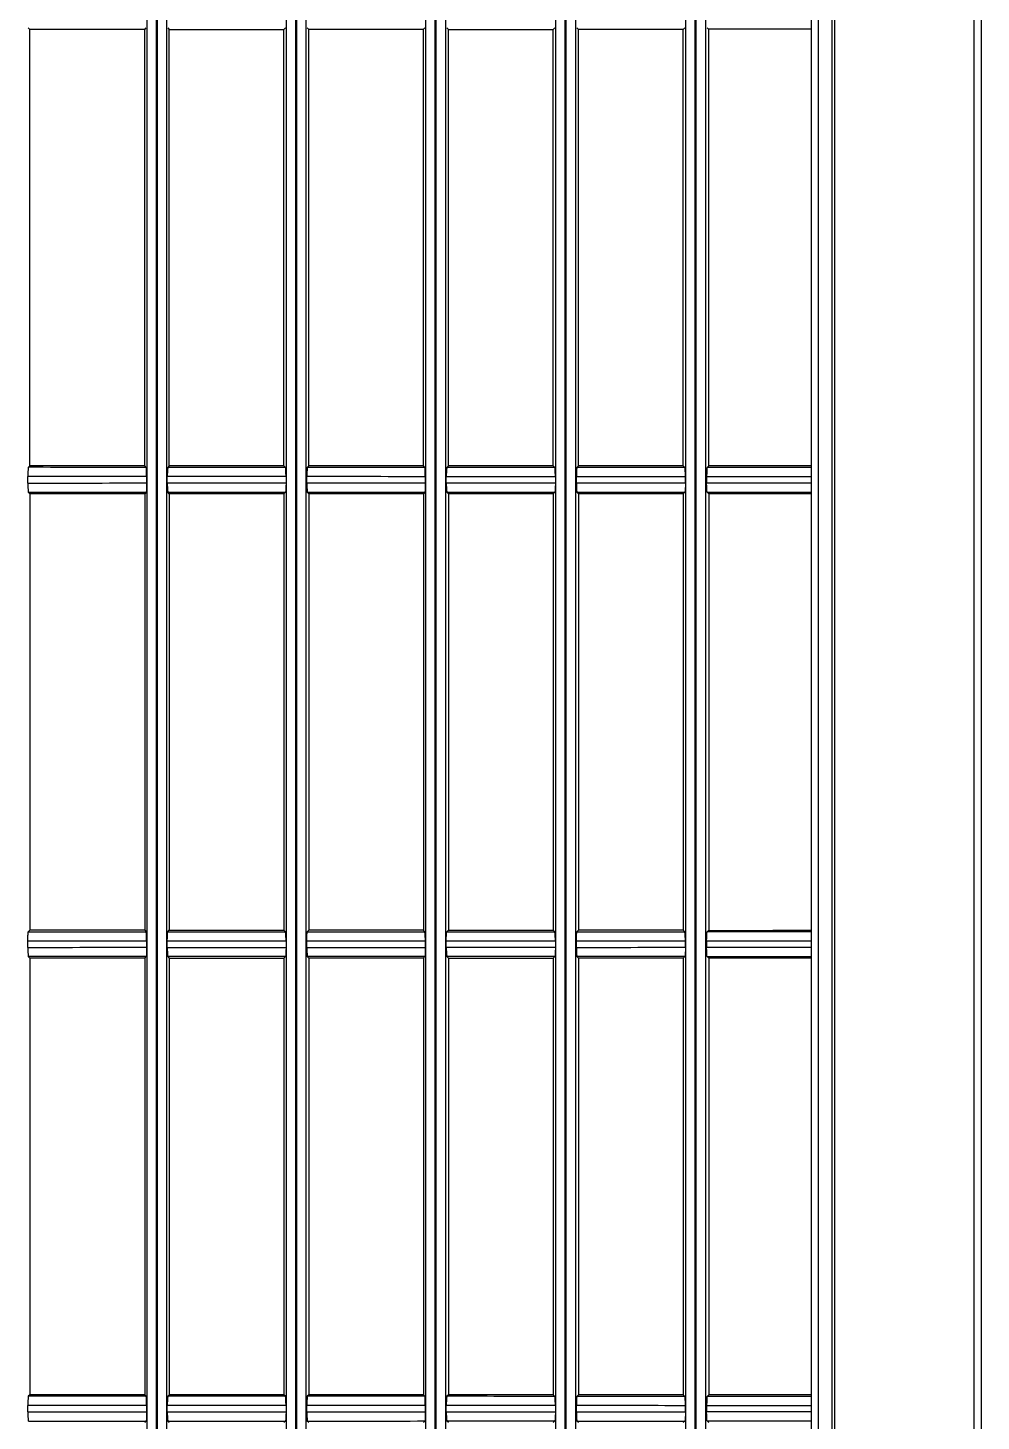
# Model space of a CAD drawing. Header units: centimetres. Extents: x 31 to 22766, y 238 to 3306.
# Drawn here: x 617.26 to 627.52, y 1016.14 to 1031.14 of the extents above; entities that cross this region are included whole.
import ezdxf
from ezdxf.xclip import XClip

# ---------------------------------------------------------------- set-up
doc = ezdxf.new("R2010")
doc.units = ezdxf.units.CM
doc.header["$XCLIPFRAME"] = 0

# ---------------------------------------------------------------- blocks, each defined once
blk = doc.blocks.new('fxaq 7.1 kw iç ünite')
at = {"color": 7, "linetype": 'Continuous', "true_color": 0xffffff}
for p, q in [((12618.62, 4100.863), (12618.689, 4100.863)), ((12618.804, 4100.841), (12618.788, 4100.858)), ((12623.521, 4100.858), (12623.504, 4100.841)), ((12623.521, 4100.721), (12623.521, 4100.858)), ((12623.62, 4100.863), (12623.689, 4100.863)), ((12623.689, 4100.863), (12623.699, 4100.863)), ((12623.699, 4100.863), (12623.708, 4100.863)), ((12623.708, 4100.863), (12623.717, 4100.862)), ((12623.717, 4100.862), (12623.726, 4100.862)), ((12623.726, 4100.862), (12623.734, 4100.862)), ((12623.734, 4100.862), (12623.742, 4100.862)), ((12623.742, 4100.862), (12623.75, 4100.862)), ((12623.75, 4100.862), (12623.758, 4100.861)), ((12623.758, 4100.861), (12623.764, 4100.861)), ((12623.764, 4100.861), (12623.77, 4100.86)), ((12623.77, 4100.86), (12623.775, 4100.86)), ((12623.775, 4100.86), (12623.779, 4100.86)), ((12623.779, 4100.86), (12623.783, 4100.859)), ((12623.783, 4100.859), (12623.785, 4100.859)), ((12623.785, 4100.859), (12623.787, 4100.858)), ((12623.787, 4100.858), (12623.788, 4100.858)), ((12623.788, 4100.858), (12623.805, 4100.841)), ((12623.788, 4100.858), (12623.788, 4100.721)), ((12628.504, 4100.841), (12628.521, 4100.858)), ((12628.62, 4100.863), (12628.689, 4100.863)), ((12628.804, 4100.841), (12628.788, 4100.858)), ((12633.521, 4100.858), (12633.504, 4100.841)), ((12618.804, 4099.605), (12618.804, 4100.841)), ((12623.504, 4100.841), (12618.804, 4100.841)), ((12623.504, 4099.605), (12623.504, 4100.841)), ((12623.504, 4100.841), (12623.504, 4100.841)), ((12623.521, 4100.591), (12623.521, 4100.721)), ((12623.788, 4100.721), (12623.788, 4100.591)), ((12628.504, 4100.841), (12623.805, 4100.841)), ((12623.805, 4099.605), (12623.805, 4100.841)), ((12623.805, 4100.841), (12623.805, 4100.841)), ((12628.504, 4099.605), (12628.504, 4100.841)), ((12628.804, 4099.605), (12628.804, 4100.841)), ((12628.804, 4100.841), (12633.504, 4100.841)), ((12633.504, 4100.841), (12633.504, 4100.841)), ((12633.504, 4099.605), (12633.504, 4100.841)), ((12623.521, 4100.465), (12623.521, 4100.591)), ((12623.788, 4100.591), (12623.788, 4100.465)), ((12623.521, 4100.343), (12623.521, 4100.465)), ((12623.788, 4100.465), (12623.788, 4100.343)), ((12623.521, 4100.222), (12623.521, 4100.343)), ((12623.788, 4100.343), (12623.788, 4100.222)), ((12623.521, 4100.101), (12623.521, 4100.222)), ((12623.521, 4099.979), (12623.521, 4100.101)), ((12623.788, 4100.222), (12623.788, 4100.101)), ((12623.788, 4100.101), (12623.788, 4099.979)), ((12623.521, 4099.854), (12623.521, 4099.979)), ((12623.788, 4099.979), (12623.788, 4099.854)), ((12623.521, 4099.725), (12623.521, 4099.854)), ((12623.788, 4099.854), (12623.788, 4099.725)), ((12623.521, 4099.589), (12623.521, 4099.725)), ((12623.788, 4099.725), (12623.788, 4099.589)), ((12603.129, 4099.579), (12685.479, 4099.579)), ((12618.521, 4099.589), (12618.504, 4099.605)), ((12618.522, 4099.588), (12618.521, 4099.589)), ((12618.524, 4099.588), (12618.522, 4099.588)), ((12618.526, 4099.588), (12618.524, 4099.588)), ((12618.53, 4099.587), (12618.526, 4099.588)), ((12618.534, 4099.587), (12618.53, 4099.587)), ((12618.539, 4099.586), (12618.534, 4099.587)), ((12618.545, 4099.586), (12618.539, 4099.586)), ((12618.552, 4099.585), (12618.545, 4099.586)), ((12618.559, 4099.585), (12618.552, 4099.585)), ((12618.567, 4099.585), (12618.559, 4099.585)), ((12618.575, 4099.585), (12618.567, 4099.585)), ((12618.584, 4099.584), (12618.575, 4099.585)), ((12618.592, 4099.584), (12618.584, 4099.584)), ((12618.601, 4099.584), (12618.592, 4099.584)), ((12618.611, 4099.584), (12618.601, 4099.584)), ((12618.621, 4099.584), (12618.611, 4099.584)), ((12618.688, 4099.584), (12618.621, 4099.584)), ((12618.688, 4099.584), (12618.698, 4099.584)), ((12618.698, 4099.584), (12618.708, 4099.584)), ((12618.708, 4099.584), (12618.717, 4099.584)), ((12618.717, 4099.584), (12618.725, 4099.584)), ((12618.725, 4099.584), (12618.734, 4099.585)), ((12618.734, 4099.585), (12618.742, 4099.585)), ((12618.742, 4099.585), (12618.75, 4099.585)), ((12618.75, 4099.585), (12618.757, 4099.585)), ((12618.757, 4099.585), (12618.764, 4099.586)), ((12618.764, 4099.586), (12618.77, 4099.586)), ((12618.77, 4099.586), (12618.775, 4099.587)), ((12618.775, 4099.587), (12618.779, 4099.587)), ((12618.779, 4099.587), (12618.783, 4099.588)), ((12618.783, 4099.588), (12618.785, 4099.588)), ((12618.785, 4099.588), (12618.787, 4099.588)), ((12618.787, 4099.588), (12618.788, 4099.589)), ((12618.788, 4099.589), (12618.804, 4099.605)), ((12623.504, 4099.605), (12618.804, 4099.605)), ((12623.504, 4099.605), (12623.521, 4099.589)), ((12623.504, 4099.605), (12623.504, 4099.605)), ((12623.522, 4099.588), (12623.521, 4099.589)), ((12623.524, 4099.588), (12623.522, 4099.588)), ((12623.526, 4099.588), (12623.524, 4099.588)), ((12623.53, 4099.587), (12623.526, 4099.588)), ((12623.534, 4099.587), (12623.53, 4099.587)), ((12623.539, 4099.586), (12623.534, 4099.587)), ((12623.545, 4099.586), (12623.539, 4099.586)), ((12623.552, 4099.585), (12623.545, 4099.586)), ((12623.559, 4099.585), (12623.552, 4099.585)), ((12623.567, 4099.585), (12623.559, 4099.585)), ((12623.575, 4099.585), (12623.567, 4099.585)), ((12623.584, 4099.584), (12623.575, 4099.585)), ((12623.592, 4099.584), (12623.584, 4099.584)), ((12623.601, 4099.584), (12623.592, 4099.584)), ((12623.611, 4099.584), (12623.601, 4099.584)), ((12623.621, 4099.584), (12623.611, 4099.584)), ((12623.688, 4099.584), (12623.621, 4099.584)), ((12623.805, 4099.605), (12623.788, 4099.589)), ((12628.504, 4099.605), (12623.805, 4099.605)), ((12623.805, 4099.605), (12623.805, 4099.605)), ((12628.521, 4099.589), (12628.504, 4099.605)), ((12628.522, 4099.588), (12628.521, 4099.589)), ((12628.524, 4099.588), (12628.522, 4099.588)), ((12628.526, 4099.588), (12628.524, 4099.588)), ((12628.53, 4099.587), (12628.526, 4099.588)), ((12628.534, 4099.587), (12628.53, 4099.587)), ((12628.539, 4099.586), (12628.534, 4099.587)), ((12628.545, 4099.586), (12628.539, 4099.586)), ((12628.552, 4099.585), (12628.545, 4099.586)), ((12628.559, 4099.585), (12628.552, 4099.585)), ((12628.567, 4099.585), (12628.559, 4099.585)), ((12628.575, 4099.585), (12628.567, 4099.585)), ((12628.584, 4099.584), (12628.575, 4099.585)), ((12628.592, 4099.584), (12628.584, 4099.584)), ((12628.601, 4099.584), (12628.592, 4099.584)), ((12628.611, 4099.584), (12628.601, 4099.584)), ((12628.621, 4099.584), (12628.611, 4099.584)), ((12628.688, 4099.584), (12628.621, 4099.584)), ((12628.688, 4099.584), (12628.698, 4099.584)), ((12628.698, 4099.584), (12628.708, 4099.584)), ((12628.708, 4099.584), (12628.717, 4099.584)), ((12628.717, 4099.584), (12628.725, 4099.584)), ((12628.725, 4099.584), (12628.734, 4099.585)), ((12628.734, 4099.585), (12628.742, 4099.585)), ((12628.742, 4099.585), (12628.75, 4099.585)), ((12628.75, 4099.585), (12628.757, 4099.585)), ((12628.757, 4099.585), (12628.764, 4099.586)), ((12628.764, 4099.586), (12628.77, 4099.586)), ((12628.77, 4099.586), (12628.775, 4099.587)), ((12628.775, 4099.587), (12628.779, 4099.587)), ((12628.779, 4099.587), (12628.783, 4099.588)), ((12628.783, 4099.588), (12628.785, 4099.588)), ((12628.785, 4099.588), (12628.787, 4099.588)), ((12628.787, 4099.588), (12628.788, 4099.589)), ((12628.788, 4099.589), (12628.804, 4099.605)), ((12628.804, 4099.605), (12633.504, 4099.605)), ((12633.504, 4099.605), (12633.504, 4099.605)), ((12633.504, 4099.605), (12633.521, 4099.589)), ((12603.004, 4099.479), (12685.604, 4099.479)), ((12603.004, 4099.469), (12685.604, 4099.469)), ((12685.479, 4099.369), (12603.129, 4099.369)), ((12618.504, 4099.34), (12618.521, 4099.357)), ((12618.621, 4099.362), (12618.688, 4099.362)), ((12618.804, 4099.34), (12618.788, 4099.357)), ((12623.521, 4099.357), (12623.504, 4099.34)), ((12623.521, 4099.22), (12623.521, 4099.357)), ((12623.621, 4099.362), (12623.688, 4099.362)), ((12623.688, 4099.362), (12623.698, 4099.362)), ((12623.688, 4099.224), (12623.688, 4099.362)), ((12623.698, 4099.362), (12623.708, 4099.362)), ((12623.708, 4099.362), (12623.717, 4099.361)), ((12623.717, 4099.361), (12623.726, 4099.361)), ((12623.726, 4099.361), (12623.734, 4099.361)), ((12623.734, 4099.361), (12623.743, 4099.361)), ((12623.743, 4099.361), (12623.75, 4099.361)), ((12623.75, 4099.361), (12623.758, 4099.36)), ((12623.758, 4099.36), (12623.764, 4099.36)), ((12623.764, 4099.36), (12623.77, 4099.359)), ((12623.77, 4099.359), (12623.775, 4099.359)), ((12623.775, 4099.359), (12623.779, 4099.359)), ((12623.779, 4099.359), (12623.783, 4099.358)), ((12623.783, 4099.358), (12623.785, 4099.358)), ((12623.785, 4099.358), (12623.787, 4099.357)), ((12623.787, 4099.357), (12623.788, 4099.357)), ((12623.788, 4099.357), (12623.805, 4099.34)), ((12623.788, 4099.357), (12623.788, 4099.22)), ((12628.504, 4099.34), (12628.521, 4099.357)), ((12628.621, 4099.362), (12628.688, 4099.362)), ((12628.804, 4099.34), (12628.788, 4099.357)), ((12633.521, 4099.357), (12633.504, 4099.34)), ((12618.804, 4098.106), (12618.804, 4099.34)), ((12623.504, 4099.34), (12618.804, 4099.34)), ((12623.504, 4099.34), (12623.504, 4099.34)), ((12623.504, 4099.34), (12623.504, 4098.106)), ((12623.521, 4099.09), (12623.521, 4099.22)), ((12623.688, 4099.093), (12623.688, 4099.224)), ((12623.788, 4099.22), (12623.788, 4099.09)), ((12623.805, 4099.34), (12623.805, 4098.106)), ((12628.504, 4099.34), (12623.805, 4099.34)), ((12623.805, 4099.34), (12623.805, 4099.34)), ((12628.504, 4098.106), (12628.504, 4099.34)), ((12628.804, 4098.106), (12628.804, 4099.34)), ((12628.804, 4099.34), (12633.504, 4099.34)), ((12633.504, 4099.34), (12633.504, 4098.106)), ((12633.504, 4099.34), (12633.504, 4099.34)), ((12623.521, 4098.964), (12623.521, 4099.09)), ((12623.688, 4098.966), (12623.688, 4099.093)), ((12623.788, 4099.09), (12623.788, 4098.964)), ((12623.521, 4098.842), (12623.521, 4098.964)), ((12623.688, 4098.843), (12623.688, 4098.966)), ((12623.788, 4098.964), (12623.788, 4098.842)), ((12623.521, 4098.721), (12623.521, 4098.842)), ((12623.688, 4098.721), (12623.688, 4098.843)), ((12623.788, 4098.842), (12623.788, 4098.721)), ((12623.521, 4098.601), (12623.521, 4098.721)), ((12623.521, 4098.479), (12623.521, 4098.601)), ((12623.688, 4098.6), (12623.688, 4098.721)), ((12623.688, 4098.477), (12623.688, 4098.6)), ((12623.788, 4098.721), (12623.788, 4098.601)), ((12623.788, 4098.601), (12623.788, 4098.479)), ((12623.521, 4098.354), (12623.521, 4098.479)), ((12623.688, 4098.351), (12623.688, 4098.477)), ((12623.788, 4098.479), (12623.788, 4098.354)), ((12623.521, 4098.225), (12623.521, 4098.354)), ((12623.688, 4098.221), (12623.688, 4098.351)), ((12623.788, 4098.354), (12623.788, 4098.225)), ((12623.521, 4098.089), (12623.521, 4098.225)), ((12623.688, 4098.084), (12623.688, 4098.221)), ((12623.788, 4098.225), (12623.788, 4098.089)), ((12603.129, 4098.079), (12685.479, 4098.079)), ((12618.521, 4098.089), (12618.504, 4098.106)), ((12618.522, 4098.089), (12618.521, 4098.089)), ((12618.524, 4098.088), (12618.522, 4098.089)), ((12618.527, 4098.088), (12618.524, 4098.088)), ((12618.53, 4098.087), (12618.527, 4098.088)), ((12618.534, 4098.087), (12618.53, 4098.087)), ((12618.539, 4098.087), (12618.534, 4098.087)), ((12618.545, 4098.086), (12618.539, 4098.087)), ((12618.552, 4098.086), (12618.545, 4098.086)), ((12618.559, 4098.085), (12618.552, 4098.086)), ((12618.567, 4098.085), (12618.559, 4098.085)), ((12618.575, 4098.085), (12618.567, 4098.085)), ((12618.584, 4098.085), (12618.575, 4098.085)), ((12618.592, 4098.085), (12618.584, 4098.085)), ((12618.601, 4098.084), (12618.592, 4098.085)), ((12618.611, 4098.084), (12618.601, 4098.084)), ((12618.621, 4098.084), (12618.611, 4098.084)), ((12618.688, 4098.084), (12618.621, 4098.084)), ((12618.688, 4098.084), (12618.698, 4098.084)), ((12618.698, 4098.084), (12618.708, 4098.084)), ((12618.708, 4098.084), (12618.717, 4098.085)), ((12618.717, 4098.085), (12618.725, 4098.085)), ((12618.725, 4098.085), (12618.734, 4098.085)), ((12618.734, 4098.085), (12618.742, 4098.085)), ((12618.742, 4098.085), (12618.75, 4098.085)), ((12618.75, 4098.085), (12618.757, 4098.086)), ((12618.757, 4098.086), (12618.764, 4098.086)), ((12618.764, 4098.086), (12618.77, 4098.087)), ((12618.77, 4098.087), (12618.775, 4098.087)), ((12618.775, 4098.087), (12618.779, 4098.087)), ((12618.779, 4098.087), (12618.782, 4098.088)), ((12618.782, 4098.088), (12618.785, 4098.088)), ((12618.785, 4098.088), (12618.787, 4098.089)), ((12618.787, 4098.089), (12618.788, 4098.089)), ((12618.788, 4098.089), (12618.804, 4098.106)), ((12623.504, 4098.106), (12618.804, 4098.106)), ((12623.504, 4098.106), (12623.521, 4098.089)), ((12623.504, 4098.106), (12623.504, 4098.106)), ((12623.522, 4098.089), (12623.521, 4098.089)), ((12623.524, 4098.088), (12623.522, 4098.089)), ((12623.527, 4098.088), (12623.524, 4098.088)), ((12623.53, 4098.087), (12623.527, 4098.088)), ((12623.534, 4098.087), (12623.53, 4098.087)), ((12623.539, 4098.087), (12623.534, 4098.087)), ((12623.545, 4098.086), (12623.539, 4098.087)), ((12623.552, 4098.086), (12623.545, 4098.086)), ((12623.559, 4098.085), (12623.552, 4098.086)), ((12623.567, 4098.085), (12623.559, 4098.085)), ((12623.575, 4098.085), (12623.567, 4098.085)), ((12623.584, 4098.085), (12623.575, 4098.085)), ((12623.592, 4098.085), (12623.584, 4098.085)), ((12623.601, 4098.084), (12623.592, 4098.085)), ((12623.611, 4098.084), (12623.601, 4098.084)), ((12623.621, 4098.084), (12623.611, 4098.084)), ((12623.688, 4098.084), (12623.621, 4098.084)), ((12623.805, 4098.106), (12623.788, 4098.089)), ((12623.805, 4098.106), (12623.805, 4098.106)), ((12628.504, 4098.106), (12623.805, 4098.106)), ((12628.521, 4098.089), (12628.504, 4098.106)), ((12628.522, 4098.089), (12628.521, 4098.089)), ((12628.524, 4098.088), (12628.522, 4098.089)), ((12628.527, 4098.088), (12628.524, 4098.088)), ((12628.53, 4098.087), (12628.527, 4098.088)), ((12628.534, 4098.087), (12628.53, 4098.087)), ((12628.539, 4098.087), (12628.534, 4098.087)), ((12628.545, 4098.086), (12628.539, 4098.087)), ((12628.552, 4098.086), (12628.545, 4098.086)), ((12628.559, 4098.085), (12628.552, 4098.086)), ((12628.567, 4098.085), (12628.559, 4098.085)), ((12628.575, 4098.085), (12628.567, 4098.085)), ((12628.584, 4098.085), (12628.575, 4098.085)), ((12628.592, 4098.085), (12628.584, 4098.085)), ((12628.601, 4098.084), (12628.592, 4098.085)), ((12628.611, 4098.084), (12628.601, 4098.084)), ((12628.621, 4098.084), (12628.611, 4098.084)), ((12628.688, 4098.084), (12628.621, 4098.084)), ((12628.688, 4098.084), (12628.698, 4098.084)), ((12628.698, 4098.084), (12628.708, 4098.084)), ((12628.708, 4098.084), (12628.717, 4098.085)), ((12628.717, 4098.085), (12628.725, 4098.085)), ((12628.725, 4098.085), (12628.734, 4098.085)), ((12628.734, 4098.085), (12628.742, 4098.085)), ((12628.742, 4098.085), (12628.75, 4098.085)), ((12628.75, 4098.085), (12628.757, 4098.086)), ((12628.757, 4098.086), (12628.764, 4098.086)), ((12628.764, 4098.086), (12628.77, 4098.087)), ((12628.77, 4098.087), (12628.775, 4098.087)), ((12628.775, 4098.087), (12628.779, 4098.087)), ((12628.779, 4098.087), (12628.782, 4098.088)), ((12628.782, 4098.088), (12628.785, 4098.088)), ((12628.785, 4098.088), (12628.787, 4098.089)), ((12628.787, 4098.089), (12628.788, 4098.089)), ((12628.788, 4098.089), (12628.804, 4098.106)), ((12628.804, 4098.106), (12633.504, 4098.106)), ((12633.504, 4098.106), (12633.521, 4098.089)), ((12633.504, 4098.106), (12633.504, 4098.106)), ((12603.004, 4097.979), (12685.604, 4097.979)), ((12603.004, 4097.969), (12685.604, 4097.969)), ((12685.479, 4097.869), (12603.129, 4097.869)), ((12618.504, 4097.839), (12618.521, 4097.855)), ((12618.621, 4097.861), (12618.688, 4097.861)), ((12618.804, 4097.839), (12618.788, 4097.855)), ((12623.521, 4097.855), (12623.504, 4097.838)), ((12623.521, 4097.719), (12623.521, 4097.855)), ((12623.621, 4097.861), (12623.688, 4097.861)), ((12623.688, 4097.861), (12623.698, 4097.861)), ((12623.688, 4097.723), (12623.688, 4097.861)), ((12623.698, 4097.861), (12623.708, 4097.86)), ((12623.708, 4097.86), (12623.717, 4097.86)), ((12623.717, 4097.86), (12623.726, 4097.86)), ((12623.726, 4097.86), (12623.734, 4097.86)), ((12623.734, 4097.86), (12623.743, 4097.86)), ((12623.743, 4097.86), (12623.75, 4097.859)), ((12623.75, 4097.859), (12623.758, 4097.859)), ((12623.758, 4097.859), (12623.764, 4097.859)), ((12623.764, 4097.859), (12623.77, 4097.858)), ((12623.77, 4097.858), (12623.775, 4097.858)), ((12623.775, 4097.858), (12623.779, 4097.857)), ((12623.779, 4097.857), (12623.782, 4097.857)), ((12623.782, 4097.857), (12623.785, 4097.856)), ((12623.785, 4097.856), (12623.787, 4097.856)), ((12623.787, 4097.856), (12623.788, 4097.855)), ((12623.788, 4097.855), (12623.805, 4097.838)), ((12623.788, 4097.855), (12623.788, 4097.719)), ((12628.504, 4097.839), (12628.521, 4097.855)), ((12628.621, 4097.861), (12628.688, 4097.861)), ((12628.804, 4097.839), (12628.788, 4097.855)), ((12633.521, 4097.855), (12633.504, 4097.838)), ((12618.804, 4096.606), (12618.804, 4097.839)), ((12623.504, 4097.839), (12618.804, 4097.839)), ((12623.504, 4097.839), (12623.504, 4097.838)), ((12623.504, 4097.706), (12623.504, 4097.838)), ((12623.504, 4097.579), (12623.504, 4097.706)), ((12623.521, 4097.589), (12623.521, 4097.719)), ((12623.688, 4097.592), (12623.688, 4097.723)), ((12623.788, 4097.719), (12623.788, 4097.589)), ((12628.504, 4097.839), (12623.805, 4097.839)), ((12623.805, 4097.839), (12623.805, 4097.838)), ((12623.805, 4097.706), (12623.805, 4097.838)), ((12623.805, 4097.579), (12623.805, 4097.706)), ((12628.504, 4096.606), (12628.504, 4097.839)), ((12628.804, 4096.606), (12628.804, 4097.839)), ((12628.804, 4097.839), (12633.504, 4097.839)), ((12633.504, 4097.839), (12633.504, 4097.838)), ((12633.504, 4097.706), (12633.504, 4097.838)), ((12633.504, 4097.579), (12633.504, 4097.706)), ((12623.504, 4097.457), (12623.504, 4097.579)), ((12623.521, 4097.463), (12623.521, 4097.589)), ((12623.688, 4097.465), (12623.688, 4097.592)), ((12623.788, 4097.589), (12623.788, 4097.463)), ((12623.805, 4097.457), (12623.805, 4097.579)), ((12633.504, 4097.457), (12633.504, 4097.579)), ((12623.504, 4097.338), (12623.504, 4097.457)), ((12623.521, 4097.341), (12623.521, 4097.463)), ((12623.688, 4097.342), (12623.688, 4097.465)), ((12623.788, 4097.463), (12623.788, 4097.341)), ((12623.805, 4097.338), (12623.805, 4097.457)), ((12633.504, 4097.338), (12633.504, 4097.457)), ((12623.504, 4097.22), (12623.504, 4097.338)), ((12623.521, 4097.22), (12623.521, 4097.341)), ((12623.688, 4097.22), (12623.688, 4097.342)), ((12623.788, 4097.341), (12623.788, 4097.22)), ((12623.805, 4097.22), (12623.805, 4097.338)), ((12633.504, 4097.22), (12633.504, 4097.338)), ((12623.504, 4097.103), (12623.504, 4097.22)), ((12623.504, 4096.985), (12623.504, 4097.103)), ((12623.521, 4097.1), (12623.521, 4097.22)), ((12623.521, 4096.978), (12623.521, 4097.1)), ((12623.688, 4097.099), (12623.688, 4097.22)), ((12623.688, 4096.976), (12623.688, 4097.099)), ((12623.788, 4097.22), (12623.788, 4097.1)), ((12623.788, 4097.1), (12623.788, 4096.978)), ((12623.805, 4097.103), (12623.805, 4097.22)), ((12623.805, 4096.985), (12623.805, 4097.103)), ((12633.504, 4097.103), (12633.504, 4097.22)), ((12633.504, 4096.985), (12633.504, 4097.103)), ((12623.504, 4096.863), (12623.504, 4096.985)), ((12623.521, 4096.854), (12623.521, 4096.978)), ((12623.688, 4096.851), (12623.688, 4096.976)), ((12623.788, 4096.978), (12623.788, 4096.854)), ((12623.805, 4096.863), (12623.805, 4096.985)), ((12633.504, 4096.863), (12633.504, 4096.985)), ((12623.504, 4096.738), (12623.504, 4096.863)), ((12623.521, 4096.725), (12623.521, 4096.854)), ((12623.688, 4096.721), (12623.688, 4096.851)), ((12623.788, 4096.854), (12623.788, 4096.725)), ((12623.805, 4096.738), (12623.805, 4096.863)), ((12633.504, 4096.738), (12633.504, 4096.863)), ((12623.504, 4096.607), (12623.504, 4096.738)), ((12623.521, 4096.59), (12623.521, 4096.725)), ((12623.688, 4096.585), (12623.688, 4096.721)), ((12623.788, 4096.725), (12623.788, 4096.59)), ((12623.805, 4096.607), (12623.805, 4096.738)), ((12633.504, 4096.607), (12633.504, 4096.738)), ((12603.129, 4096.579), (12685.479, 4096.579)), ((12618.521, 4096.59), (12618.504, 4096.606)), ((12618.523, 4096.589), (12618.521, 4096.59)), ((12618.524, 4096.589), (12618.523, 4096.589)), ((12618.527, 4096.588), (12618.524, 4096.589)), ((12618.53, 4096.588), (12618.527, 4096.588)), ((12618.534, 4096.587), (12618.53, 4096.588)), ((12618.539, 4096.587), (12618.534, 4096.587)), ((12618.545, 4096.587), (12618.539, 4096.587)), ((12618.552, 4096.586), (12618.545, 4096.587)), ((12618.559, 4096.586), (12618.552, 4096.586)), ((12618.567, 4096.586), (12618.559, 4096.586)), ((12618.575, 4096.585), (12618.567, 4096.586)), ((12618.584, 4096.585), (12618.575, 4096.585)), ((12618.592, 4096.585), (12618.584, 4096.585)), ((12618.601, 4096.585), (12618.592, 4096.585)), ((12618.611, 4096.585), (12618.601, 4096.585)), ((12618.621, 4096.585), (12618.611, 4096.585)), ((12618.688, 4096.585), (12618.621, 4096.585)), ((12618.688, 4096.585), (12618.698, 4096.585)), ((12618.698, 4096.585), (12618.707, 4096.585)), ((12618.707, 4096.585), (12618.716, 4096.585)), ((12618.716, 4096.585), (12618.725, 4096.585)), ((12618.725, 4096.585), (12618.734, 4096.585)), ((12618.734, 4096.585), (12618.742, 4096.586)), ((12618.742, 4096.586), (12618.75, 4096.586)), ((12618.75, 4096.586), (12618.757, 4096.586)), ((12618.757, 4096.586), (12618.764, 4096.587)), ((12618.764, 4096.587), (12618.77, 4096.587)), ((12618.77, 4096.587), (12618.775, 4096.587)), ((12618.775, 4096.587), (12618.779, 4096.588)), ((12618.779, 4096.588), (12618.782, 4096.588)), ((12618.782, 4096.588), (12618.785, 4096.589)), ((12618.785, 4096.589), (12618.786, 4096.589)), ((12618.786, 4096.589), (12618.788, 4096.59)), ((12618.788, 4096.59), (12618.804, 4096.606)), ((12623.504, 4096.606), (12618.804, 4096.606)), ((12623.504, 4096.606), (12623.504, 4096.607)), ((12623.504, 4096.607), (12623.521, 4096.59)), ((12623.523, 4096.589), (12623.521, 4096.59)), ((12623.524, 4096.589), (12623.523, 4096.589)), ((12623.527, 4096.588), (12623.524, 4096.589)), ((12623.53, 4096.588), (12623.527, 4096.588)), ((12623.534, 4096.587), (12623.53, 4096.588)), ((12623.539, 4096.587), (12623.534, 4096.587)), ((12623.545, 4096.587), (12623.539, 4096.587)), ((12623.552, 4096.586), (12623.545, 4096.587)), ((12623.559, 4096.586), (12623.552, 4096.586)), ((12623.567, 4096.586), (12623.559, 4096.586)), ((12623.575, 4096.585), (12623.567, 4096.586)), ((12623.584, 4096.585), (12623.575, 4096.585)), ((12623.592, 4096.585), (12623.584, 4096.585)), ((12623.601, 4096.585), (12623.592, 4096.585)), ((12623.611, 4096.585), (12623.601, 4096.585)), ((12623.621, 4096.585), (12623.611, 4096.585)), ((12623.688, 4096.585), (12623.621, 4096.585)), ((12623.805, 4096.607), (12623.788, 4096.59)), ((12623.805, 4096.606), (12623.805, 4096.607)), ((12628.504, 4096.606), (12623.805, 4096.606)), ((12628.521, 4096.59), (12628.504, 4096.606)), ((12628.523, 4096.589), (12628.521, 4096.59)), ((12628.524, 4096.589), (12628.523, 4096.589)), ((12628.527, 4096.588), (12628.524, 4096.589)), ((12628.53, 4096.588), (12628.527, 4096.588)), ((12628.534, 4096.587), (12628.53, 4096.588)), ((12628.539, 4096.587), (12628.534, 4096.587)), ((12628.545, 4096.587), (12628.539, 4096.587)), ((12628.552, 4096.586), (12628.545, 4096.587)), ((12628.559, 4096.586), (12628.552, 4096.586)), ((12628.567, 4096.586), (12628.559, 4096.586)), ((12628.575, 4096.585), (12628.567, 4096.586)), ((12628.584, 4096.585), (12628.575, 4096.585)), ((12628.592, 4096.585), (12628.584, 4096.585)), ((12628.601, 4096.585), (12628.592, 4096.585)), ((12628.611, 4096.585), (12628.601, 4096.585)), ((12628.621, 4096.585), (12628.611, 4096.585)), ((12628.688, 4096.585), (12628.621, 4096.585)), ((12628.688, 4096.585), (12628.698, 4096.585)), ((12628.698, 4096.585), (12628.707, 4096.585)), ((12628.707, 4096.585), (12628.716, 4096.585)), ((12628.716, 4096.585), (12628.725, 4096.585)), ((12628.725, 4096.585), (12628.734, 4096.585)), ((12628.734, 4096.585), (12628.742, 4096.586)), ((12628.742, 4096.586), (12628.75, 4096.586)), ((12628.75, 4096.586), (12628.757, 4096.586)), ((12628.757, 4096.586), (12628.764, 4096.587)), ((12628.764, 4096.587), (12628.77, 4096.587)), ((12628.77, 4096.587), (12628.775, 4096.587)), ((12628.775, 4096.587), (12628.779, 4096.588)), ((12628.779, 4096.588), (12628.782, 4096.588)), ((12628.782, 4096.588), (12628.785, 4096.589)), ((12628.785, 4096.589), (12628.786, 4096.589)), ((12628.786, 4096.589), (12628.788, 4096.59)), ((12628.788, 4096.59), (12628.804, 4096.606)), ((12628.804, 4096.606), (12633.504, 4096.606)), ((12633.504, 4096.607), (12633.521, 4096.59)), ((12633.504, 4096.606), (12633.504, 4096.607)), ((12603.004, 4096.479), (12685.604, 4096.479)), ((12603.004, 4096.469), (12685.604, 4096.469)), ((12685.479, 4096.369), (12603.129, 4096.369)), ((12618.504, 4096.337), (12618.521, 4096.354)), ((12618.621, 4096.359), (12618.688, 4096.359)), ((12618.804, 4096.337), (12618.788, 4096.354)), ((12623.521, 4096.354), (12623.504, 4096.337)), ((12623.521, 4096.228), (12623.521, 4096.354)), ((12623.621, 4096.359), (12623.688, 4096.359)), ((12623.688, 4096.233), (12623.688, 4096.359)), ((12623.688, 4096.359), (12623.698, 4096.359)), ((12623.698, 4096.359), (12623.708, 4096.359)), ((12623.708, 4096.359), (12623.717, 4096.359)), ((12623.717, 4096.359), (12623.726, 4096.359)), ((12623.726, 4096.359), (12623.734, 4096.359)), ((12623.734, 4096.359), (12623.743, 4096.358)), ((12623.743, 4096.358), (12623.751, 4096.358)), ((12623.751, 4096.358), (12623.758, 4096.358)), ((12623.758, 4096.358), (12623.764, 4096.357)), ((12623.764, 4096.357), (12623.77, 4096.357)), ((12623.77, 4096.357), (12623.775, 4096.357)), ((12623.775, 4096.357), (12623.779, 4096.356)), ((12623.779, 4096.356), (12623.782, 4096.356)), ((12623.782, 4096.356), (12623.785, 4096.355)), ((12623.785, 4096.355), (12623.786, 4096.355)), ((12623.786, 4096.355), (12623.788, 4096.354)), ((12623.788, 4096.354), (12623.805, 4096.337)), ((12623.788, 4096.354), (12623.788, 4096.228)), ((12628.504, 4096.337), (12628.521, 4096.354)), ((12628.621, 4096.359), (12628.688, 4096.359)), ((12628.804, 4096.337), (12628.788, 4096.354)), ((12633.521, 4096.354), (12633.504, 4096.337)), ((12618.804, 4095.207), (12618.804, 4096.337)), ((12623.504, 4096.337), (12618.804, 4096.337)), ((12623.504, 4096.337), (12623.504, 4095.207)), ((12623.504, 4096.337), (12623.504, 4096.337)), ((12623.521, 4096.109), (12623.521, 4096.228)), ((12623.688, 4096.112), (12623.688, 4096.233)), ((12623.788, 4096.228), (12623.788, 4096.109)), ((12623.805, 4096.337), (12623.805, 4095.207)), ((12623.805, 4096.337), (12623.805, 4096.337)), ((12628.504, 4096.337), (12623.805, 4096.337)), ((12628.504, 4095.207), (12628.504, 4096.337)), ((12628.804, 4095.207), (12628.804, 4096.337)), ((12628.804, 4096.337), (12633.504, 4096.337)), ((12633.504, 4096.337), (12633.504, 4096.337)), ((12633.504, 4096.337), (12633.504, 4095.207)), ((12623.521, 4095.993), (12623.521, 4096.109)), ((12623.688, 4095.995), (12623.688, 4096.112)), ((12623.788, 4096.109), (12623.788, 4095.993)), ((12623.521, 4095.881), (12623.521, 4095.993)), ((12623.688, 4095.882), (12623.688, 4095.995)), ((12623.788, 4095.993), (12623.788, 4095.881)), ((12623.521, 4095.77), (12623.521, 4095.881)), ((12623.521, 4095.659), (12623.521, 4095.77)), ((12623.688, 4095.77), (12623.688, 4095.882)), ((12623.688, 4095.658), (12623.688, 4095.77)), ((12623.788, 4095.77), (12623.787, 4095.659)), ((12623.788, 4095.881), (12623.788, 4095.77)), ((12623.521, 4095.547), (12623.521, 4095.659)), ((12623.688, 4095.545), (12623.688, 4095.658)), ((12623.787, 4095.659), (12623.787, 4095.547)), ((12623.522, 4095.433), (12623.521, 4095.547)), ((12623.688, 4095.43), (12623.688, 4095.545)), ((12623.787, 4095.547), (12623.787, 4095.433)), ((12623.522, 4095.314), (12623.522, 4095.433)), ((12623.522, 4095.19), (12623.522, 4095.314)), ((12623.688, 4095.31), (12623.688, 4095.43)), ((12623.688, 4095.185), (12623.688, 4095.31)), ((12623.787, 4095.433), (12623.787, 4095.314)), ((12623.787, 4095.314), (12623.787, 4095.19)), ((12603.129, 4095.179), (12685.479, 4095.179)), ((12618.522, 4095.19), (12618.504, 4095.207)), ((12618.523, 4095.19), (12618.522, 4095.19)), ((12618.525, 4095.189), (12618.523, 4095.19)), ((12618.527, 4095.189), (12618.525, 4095.189)), ((12618.53, 4095.188), (12618.527, 4095.189)), ((12618.535, 4095.188), (12618.53, 4095.188)), ((12618.539, 4095.188), (12618.535, 4095.188)), ((12618.545, 4095.187), (12618.539, 4095.188)), ((12618.552, 4095.187), (12618.545, 4095.187)), ((12618.559, 4095.186), (12618.552, 4095.187)), ((12618.567, 4095.186), (12618.559, 4095.186)), ((12618.575, 4095.186), (12618.567, 4095.186)), ((12618.584, 4095.186), (12618.575, 4095.186)), ((12618.593, 4095.185), (12618.584, 4095.186)), ((12618.602, 4095.185), (12618.593, 4095.185)), ((12618.611, 4095.185), (12618.602, 4095.185)), ((12618.621, 4095.185), (12618.611, 4095.185)), ((12618.688, 4095.185), (12618.621, 4095.185)), ((12618.688, 4095.185), (12618.698, 4095.185)), ((12618.698, 4095.185), (12618.707, 4095.185)), ((12618.707, 4095.185), (12618.716, 4095.185)), ((12618.716, 4095.185), (12618.725, 4095.186)), ((12618.725, 4095.186), (12618.734, 4095.186)), ((12618.734, 4095.186), (12618.742, 4095.186)), ((12618.742, 4095.186), (12618.75, 4095.186)), ((12618.75, 4095.186), (12618.757, 4095.187)), ((12618.757, 4095.187), (12618.764, 4095.187)), ((12618.764, 4095.187), (12618.769, 4095.188)), ((12618.769, 4095.188), (12618.774, 4095.188)), ((12618.774, 4095.188), (12618.779, 4095.188)), ((12618.779, 4095.188), (12618.782, 4095.189)), ((12618.782, 4095.189), (12618.784, 4095.189)), ((12618.784, 4095.189), (12618.786, 4095.19)), ((12618.786, 4095.19), (12618.787, 4095.19)), ((12618.787, 4095.19), (12618.804, 4095.207)), ((12623.504, 4095.207), (12618.804, 4095.207)), ((12623.504, 4095.207), (12623.522, 4095.19)), ((12623.504, 4095.207), (12623.504, 4095.207)), ((12623.523, 4095.19), (12623.522, 4095.19)), ((12623.525, 4095.189), (12623.523, 4095.19)), ((12623.527, 4095.189), (12623.525, 4095.189)), ((12623.53, 4095.188), (12623.527, 4095.189)), ((12623.535, 4095.188), (12623.53, 4095.188)), ((12623.539, 4095.188), (12623.535, 4095.188)), ((12623.545, 4095.187), (12623.539, 4095.188)), ((12623.552, 4095.187), (12623.545, 4095.187)), ((12623.559, 4095.186), (12623.552, 4095.187)), ((12623.567, 4095.186), (12623.559, 4095.186)), ((12623.575, 4095.186), (12623.567, 4095.186)), ((12623.584, 4095.186), (12623.575, 4095.186)), ((12623.593, 4095.185), (12623.584, 4095.186)), ((12623.602, 4095.185), (12623.593, 4095.185)), ((12623.611, 4095.185), (12623.602, 4095.185)), ((12623.621, 4095.185), (12623.611, 4095.185)), ((12623.688, 4095.185), (12623.621, 4095.185)), ((12623.805, 4095.207), (12623.787, 4095.19)), ((12628.504, 4095.207), (12623.805, 4095.207)), ((12623.805, 4095.207), (12623.805, 4095.207)), ((12628.522, 4095.19), (12628.504, 4095.207)), ((12628.523, 4095.19), (12628.522, 4095.19)), ((12628.525, 4095.189), (12628.523, 4095.19)), ((12628.527, 4095.189), (12628.525, 4095.189)), ((12628.53, 4095.188), (12628.527, 4095.189)), ((12628.535, 4095.188), (12628.53, 4095.188)), ((12628.539, 4095.188), (12628.535, 4095.188)), ((12628.545, 4095.187), (12628.539, 4095.188)), ((12628.552, 4095.187), (12628.545, 4095.187)), ((12628.559, 4095.186), (12628.552, 4095.187)), ((12628.567, 4095.186), (12628.559, 4095.186)), ((12628.575, 4095.186), (12628.567, 4095.186)), ((12628.584, 4095.186), (12628.575, 4095.186)), ((12628.593, 4095.185), (12628.584, 4095.186)), ((12628.602, 4095.185), (12628.593, 4095.185)), ((12628.611, 4095.185), (12628.602, 4095.185)), ((12628.621, 4095.185), (12628.611, 4095.185)), ((12628.688, 4095.185), (12628.621, 4095.185)), ((12628.688, 4095.185), (12628.698, 4095.185)), ((12628.698, 4095.185), (12628.707, 4095.185)), ((12628.707, 4095.185), (12628.716, 4095.185)), ((12628.716, 4095.185), (12628.725, 4095.186)), ((12628.725, 4095.186), (12628.734, 4095.186)), ((12628.734, 4095.186), (12628.742, 4095.186)), ((12628.742, 4095.186), (12628.75, 4095.186)), ((12628.75, 4095.186), (12628.757, 4095.187)), ((12628.757, 4095.187), (12628.764, 4095.187)), ((12628.764, 4095.187), (12628.769, 4095.188)), ((12628.769, 4095.188), (12628.774, 4095.188)), ((12628.774, 4095.188), (12628.779, 4095.188)), ((12628.779, 4095.188), (12628.782, 4095.189)), ((12628.782, 4095.189), (12628.784, 4095.189)), ((12628.784, 4095.189), (12628.786, 4095.19)), ((12628.786, 4095.19), (12628.787, 4095.19)), ((12628.787, 4095.19), (12628.804, 4095.207)), ((12628.804, 4095.207), (12633.504, 4095.207)), ((12633.504, 4095.207), (12633.522, 4095.19)), ((12633.504, 4095.207), (12633.504, 4095.207)), ((12603.004, 4095.079), (12685.604, 4095.079)), ((12603.004, 4095.069), (12685.604, 4095.069)), ((12685.479, 4094.969), (12603.129, 4094.969)), ((12618.504, 4094.935), (12618.522, 4094.953)), ((12618.621, 4094.958), (12618.687, 4094.958)), ((12618.804, 4094.935), (12618.787, 4094.953)), ((12618.804, 4093.808), (12618.804, 4094.935)), ((12623.504, 4094.935), (12618.804, 4094.935)), ((12623.522, 4094.953), (12623.504, 4094.935)), ((12623.504, 4093.808), (12623.504, 4094.935)), ((12623.504, 4094.935), (12623.504, 4094.935)), ((12623.522, 4094.827), (12623.522, 4094.953)), ((12623.621, 4094.958), (12623.687, 4094.958)), ((12623.687, 4094.958), (12623.698, 4094.958)), ((12623.687, 4094.831), (12623.687, 4094.958)), ((12623.698, 4094.958), (12623.708, 4094.958)), ((12623.708, 4094.958), (12623.717, 4094.958)), ((12623.717, 4094.958), (12623.726, 4094.958)), ((12623.726, 4094.958), (12623.734, 4094.957)), ((12623.734, 4094.957), (12623.743, 4094.957)), ((12623.743, 4094.957), (12623.751, 4094.957)), ((12623.751, 4094.957), (12623.758, 4094.956)), ((12623.758, 4094.956), (12623.764, 4094.956)), ((12623.764, 4094.956), (12623.77, 4094.956)), ((12623.77, 4094.956), (12623.775, 4094.955)), ((12623.775, 4094.955), (12623.779, 4094.955)), ((12623.779, 4094.955), (12623.782, 4094.954)), ((12623.782, 4094.954), (12623.784, 4094.954)), ((12623.784, 4094.954), (12623.786, 4094.953)), ((12623.786, 4094.953), (12623.787, 4094.953)), ((12623.787, 4094.953), (12623.787, 4094.827)), ((12623.787, 4094.953), (12623.805, 4094.935)), ((12623.805, 4093.808), (12623.805, 4094.935)), ((12623.805, 4094.935), (12623.805, 4094.935)), ((12628.504, 4094.935), (12623.805, 4094.935)), ((12628.504, 4094.935), (12628.522, 4094.953)), ((12628.504, 4093.808), (12628.504, 4094.935)), ((12628.621, 4094.958), (12628.687, 4094.958)), ((12628.804, 4094.935), (12628.787, 4094.953)), ((12628.804, 4094.935), (12633.504, 4094.935)), ((12628.804, 4093.808), (12628.804, 4094.935)), ((12633.522, 4094.953), (12633.504, 4094.935)), ((12633.504, 4093.808), (12633.504, 4094.935)), ((12633.504, 4094.935), (12633.504, 4094.935)), ((12623.522, 4094.707), (12623.522, 4094.827)), ((12623.522, 4094.592), (12623.522, 4094.707)), ((12623.687, 4094.71), (12623.687, 4094.831)), ((12623.687, 4094.594), (12623.687, 4094.71)), ((12623.787, 4094.827), (12623.787, 4094.707)), ((12623.787, 4094.707), (12623.787, 4094.592)), ((12623.522, 4094.479), (12623.522, 4094.592)), ((12623.687, 4094.481), (12623.687, 4094.594)), ((12623.787, 4094.592), (12623.787, 4094.479)), ((12623.522, 4094.369), (12623.522, 4094.479)), ((12623.687, 4094.369), (12623.687, 4094.481)), ((12623.787, 4094.479), (12623.787, 4094.369)), ((12623.522, 4094.258), (12623.522, 4094.369)), ((12623.522, 4094.147), (12623.522, 4094.258)), ((12623.687, 4094.257), (12623.687, 4094.369)), ((12623.687, 4094.145), (12623.687, 4094.257)), ((12623.787, 4094.369), (12623.787, 4094.258)), ((12623.787, 4094.258), (12623.787, 4094.147)), ((12623.522, 4094.033), (12623.522, 4094.147)), ((12623.687, 4094.029), (12623.687, 4094.145)), ((12623.787, 4094.147), (12623.787, 4094.033)), ((12623.522, 4093.914), (12623.522, 4094.033)), ((12623.687, 4093.91), (12623.687, 4094.029)), ((12623.787, 4094.033), (12623.787, 4093.914)), ((12618.504, 4093.808), (12618.522, 4093.791)), ((12618.804, 4093.808), (12618.787, 4093.791)), ((12623.504, 4093.808), (12618.804, 4093.808)), ((12623.504, 4093.808), (12623.504, 4093.808)), ((12623.522, 4093.791), (12623.504, 4093.808)), ((12623.522, 4093.791), (12623.522, 4093.914)), ((12623.687, 4093.786), (12623.687, 4093.91)), ((12623.787, 4093.914), (12623.787, 4093.791)), ((12623.787, 4093.791), (12623.805, 4093.808)), ((12628.504, 4093.808), (12623.805, 4093.808)), ((12623.805, 4093.808), (12623.805, 4093.808)), ((12628.504, 4093.808), (12628.522, 4093.791)), ((12628.804, 4093.808), (12628.787, 4093.791)), ((12628.804, 4093.808), (12633.504, 4093.808)), ((12633.522, 4093.791), (12633.504, 4093.808)), ((12633.504, 4093.808), (12633.504, 4093.808)), ((12603.004, 4093.679), (12685.604, 4093.679)), ((12603.004, 4093.669), (12685.604, 4093.669)), ((12603.129, 4093.779), (12685.479, 4093.779)), ((12618.523, 4093.79), (12618.522, 4093.791)), ((12618.525, 4093.79), (12618.523, 4093.79)), ((12618.528, 4093.789), (12618.525, 4093.79)), ((12618.531, 4093.789), (12618.528, 4093.789)), ((12618.535, 4093.789), (12618.531, 4093.789)), ((12618.54, 4093.788), (12618.535, 4093.789)), ((12618.545, 4093.788), (12618.54, 4093.788)), ((12618.552, 4093.787), (12618.545, 4093.788)), ((12618.559, 4093.787), (12618.552, 4093.787)), ((12618.567, 4093.787), (12618.559, 4093.787)), ((12618.575, 4093.786), (12618.567, 4093.787)), ((12618.584, 4093.786), (12618.575, 4093.786)), ((12618.593, 4093.786), (12618.584, 4093.786)), ((12618.602, 4093.786), (12618.593, 4093.786)), ((12618.612, 4093.786), (12618.602, 4093.786)), ((12618.622, 4093.786), (12618.612, 4093.786)), ((12618.622, 4093.786), (12618.687, 4093.786)), ((12618.687, 4093.786), (12618.697, 4093.786)), ((12618.697, 4093.786), (12618.707, 4093.786)), ((12618.707, 4093.786), (12618.716, 4093.786)), ((12618.716, 4093.786), (12618.725, 4093.786)), ((12618.725, 4093.786), (12618.734, 4093.786)), ((12618.734, 4093.786), (12618.742, 4093.787)), ((12618.742, 4093.787), (12618.75, 4093.787)), ((12618.75, 4093.787), (12618.757, 4093.787)), ((12618.757, 4093.787), (12618.763, 4093.788)), ((12618.763, 4093.788), (12618.769, 4093.788)), ((12618.769, 4093.788), (12618.774, 4093.789)), ((12618.774, 4093.789), (12618.778, 4093.789)), ((12618.778, 4093.789), (12618.781, 4093.789)), ((12618.781, 4093.789), (12618.784, 4093.79)), ((12618.784, 4093.79), (12618.786, 4093.79)), ((12618.786, 4093.79), (12618.787, 4093.791)), ((12623.523, 4093.79), (12623.522, 4093.791)), ((12623.525, 4093.79), (12623.523, 4093.79)), ((12623.528, 4093.789), (12623.525, 4093.79)), ((12623.531, 4093.789), (12623.528, 4093.789)), ((12623.535, 4093.789), (12623.531, 4093.789)), ((12623.54, 4093.788), (12623.535, 4093.789)), ((12623.545, 4093.788), (12623.54, 4093.788)), ((12623.552, 4093.787), (12623.545, 4093.788)), ((12623.559, 4093.787), (12623.552, 4093.787)), ((12623.567, 4093.787), (12623.559, 4093.787)), ((12623.575, 4093.786), (12623.567, 4093.787)), ((12623.584, 4093.786), (12623.575, 4093.786)), ((12623.593, 4093.786), (12623.584, 4093.786)), ((12623.602, 4093.786), (12623.593, 4093.786)), ((12623.612, 4093.786), (12623.602, 4093.786)), ((12623.622, 4093.786), (12623.612, 4093.786)), ((12623.622, 4093.786), (12623.687, 4093.786)), ((12628.523, 4093.79), (12628.522, 4093.791)), ((12628.525, 4093.79), (12628.523, 4093.79)), ((12628.528, 4093.789), (12628.525, 4093.79)), ((12628.531, 4093.789), (12628.528, 4093.789)), ((12628.535, 4093.789), (12628.531, 4093.789)), ((12628.54, 4093.788), (12628.535, 4093.789)), ((12628.545, 4093.788), (12628.54, 4093.788)), ((12628.552, 4093.787), (12628.545, 4093.788)), ((12628.559, 4093.787), (12628.552, 4093.787)), ((12628.567, 4093.787), (12628.559, 4093.787)), ((12628.575, 4093.786), (12628.567, 4093.787)), ((12628.584, 4093.786), (12628.575, 4093.786)), ((12628.593, 4093.786), (12628.584, 4093.786)), ((12628.602, 4093.786), (12628.593, 4093.786)), ((12628.612, 4093.786), (12628.602, 4093.786)), ((12628.622, 4093.786), (12628.612, 4093.786)), ((12628.622, 4093.786), (12628.687, 4093.786)), ((12628.687, 4093.786), (12628.697, 4093.786)), ((12628.697, 4093.786), (12628.707, 4093.786)), ((12628.707, 4093.786), (12628.716, 4093.786)), ((12628.716, 4093.786), (12628.725, 4093.786)), ((12628.725, 4093.786), (12628.734, 4093.786)), ((12628.734, 4093.786), (12628.742, 4093.787)), ((12628.742, 4093.787), (12628.75, 4093.787)), ((12628.75, 4093.787), (12628.757, 4093.787)), ((12628.757, 4093.787), (12628.763, 4093.788)), ((12628.763, 4093.788), (12628.769, 4093.788)), ((12628.769, 4093.788), (12628.774, 4093.789)), ((12628.774, 4093.789), (12628.778, 4093.789)), ((12628.778, 4093.789), (12628.781, 4093.789)), ((12628.781, 4093.789), (12628.784, 4093.79)), ((12628.784, 4093.79), (12628.786, 4093.79)), ((12628.786, 4093.79), (12628.787, 4093.791)), ((12685.48, 4093.569), (12603.129, 4093.569)), ((12618.522, 4093.551), (12618.504, 4093.533)), ((12618.522, 4093.551), (12618.523, 4093.552)), ((12618.523, 4093.552), (12618.525, 4093.552)), ((12618.525, 4093.552), (12618.527, 4093.553)), ((12618.527, 4093.553), (12618.531, 4093.553)), ((12618.531, 4093.553), (12618.534, 4093.554)), ((12618.534, 4093.554), (12618.539, 4093.554)), ((12618.539, 4093.554), (12618.545, 4093.555)), ((12618.545, 4093.555), (12618.551, 4093.555)), ((12618.551, 4093.555), (12618.558, 4093.555)), ((12618.558, 4093.555), (12618.566, 4093.556)), ((12618.566, 4093.556), (12618.574, 4093.556)), ((12618.574, 4093.556), (12618.583, 4093.556)), ((12618.583, 4093.556), (12618.592, 4093.556)), ((12618.592, 4093.556), (12618.602, 4093.557)), ((12618.602, 4093.557), (12618.611, 4093.557)), ((12618.611, 4093.557), (12618.622, 4093.557)), ((12618.687, 4093.557), (12618.622, 4093.557)), ((12618.698, 4093.557), (12618.687, 4093.557)), ((12618.707, 4093.557), (12618.698, 4093.557)), ((12618.717, 4093.556), (12618.707, 4093.557)), ((12618.726, 4093.556), (12618.717, 4093.556)), ((12618.735, 4093.556), (12618.726, 4093.556)), ((12618.743, 4093.556), (12618.735, 4093.556)), ((12618.751, 4093.555), (12618.743, 4093.556)), ((12618.758, 4093.555), (12618.751, 4093.555)), ((12618.764, 4093.555), (12618.758, 4093.555)), ((12618.77, 4093.554), (12618.764, 4093.555)), ((12618.774, 4093.554), (12618.77, 4093.554)), ((12618.778, 4093.553), (12618.774, 4093.554)), ((12618.781, 4093.553), (12618.778, 4093.553)), ((12618.784, 4093.552), (12618.781, 4093.553)), ((12618.786, 4093.552), (12618.784, 4093.552)), ((12618.787, 4093.551), (12618.786, 4093.552)), ((12618.787, 4093.551), (12618.804, 4093.533)), ((12618.804, 4092.429), (12618.804, 4093.533)), ((12623.504, 4093.533), (12618.804, 4093.533)), ((12623.504, 4093.533), (12623.522, 4093.551)), ((12623.504, 4093.413), (12623.504, 4093.533)), ((12623.504, 4093.533), (12623.504, 4093.533)), ((12623.522, 4093.551), (12623.523, 4093.552)), ((12623.523, 4093.552), (12623.525, 4093.552)), ((12623.525, 4093.552), (12623.527, 4093.553)), ((12623.527, 4093.553), (12623.531, 4093.553)), ((12623.531, 4093.553), (12623.534, 4093.554)), ((12623.534, 4093.554), (12623.539, 4093.554)), ((12623.539, 4093.554), (12623.545, 4093.555)), ((12623.545, 4093.555), (12623.551, 4093.555)), ((12623.551, 4093.555), (12623.558, 4093.555)), ((12623.558, 4093.555), (12623.566, 4093.556)), ((12623.566, 4093.556), (12623.574, 4093.556)), ((12623.574, 4093.556), (12623.583, 4093.556)), ((12623.583, 4093.556), (12623.592, 4093.556)), ((12623.592, 4093.556), (12623.602, 4093.557)), ((12623.602, 4093.557), (12623.611, 4093.557)), ((12623.611, 4093.557), (12623.622, 4093.557)), ((12623.687, 4093.557), (12623.622, 4093.557)), ((12623.687, 4093.435), (12623.687, 4093.557)), ((12623.687, 4093.557), (12623.698, 4093.557)), ((12623.698, 4093.557), (12623.707, 4093.557)), ((12623.707, 4093.557), (12623.717, 4093.556)), ((12623.717, 4093.556), (12623.726, 4093.556)), ((12623.726, 4093.556), (12623.734, 4093.556)), ((12623.734, 4093.556), (12623.743, 4093.556)), ((12623.743, 4093.556), (12623.751, 4093.555)), ((12623.751, 4093.555), (12623.758, 4093.555)), ((12623.758, 4093.555), (12623.764, 4093.555)), ((12623.764, 4093.555), (12623.77, 4093.554)), ((12623.77, 4093.554), (12623.774, 4093.554)), ((12623.774, 4093.554), (12623.778, 4093.553)), ((12623.778, 4093.553), (12623.781, 4093.553)), ((12623.781, 4093.553), (12623.784, 4093.552)), ((12623.784, 4093.552), (12623.785, 4093.552)), ((12623.785, 4093.552), (12623.787, 4093.551)), ((12623.805, 4093.533), (12623.787, 4093.551)), ((12623.805, 4093.533), (12623.805, 4093.533)), ((12628.504, 4093.533), (12623.805, 4093.533)), ((12628.522, 4093.551), (12628.504, 4093.533)), ((12628.504, 4092.429), (12628.504, 4093.533)), ((12628.522, 4093.551), (12628.523, 4093.552)), ((12628.523, 4093.552), (12628.525, 4093.552)), ((12628.525, 4093.552), (12628.527, 4093.553)), ((12628.527, 4093.553), (12628.531, 4093.553)), ((12628.531, 4093.553), (12628.534, 4093.554)), ((12628.534, 4093.554), (12628.539, 4093.554)), ((12628.539, 4093.554), (12628.545, 4093.555)), ((12628.545, 4093.555), (12628.551, 4093.555)), ((12628.551, 4093.555), (12628.558, 4093.555)), ((12628.558, 4093.555), (12628.566, 4093.556)), ((12628.566, 4093.556), (12628.574, 4093.556)), ((12628.574, 4093.556), (12628.583, 4093.556)), ((12628.583, 4093.556), (12628.592, 4093.556)), ((12628.592, 4093.556), (12628.602, 4093.557)), ((12628.602, 4093.557), (12628.611, 4093.557)), ((12628.611, 4093.557), (12628.622, 4093.557)), ((12628.687, 4093.557), (12628.622, 4093.557)), ((12628.698, 4093.557), (12628.687, 4093.557)), ((12628.707, 4093.557), (12628.698, 4093.557)), ((12628.717, 4093.556), (12628.707, 4093.557)), ((12628.726, 4093.556), (12628.717, 4093.556)), ((12628.735, 4093.556), (12628.726, 4093.556)), ((12628.743, 4093.556), (12628.735, 4093.556)), ((12628.751, 4093.555), (12628.743, 4093.556)), ((12628.758, 4093.555), (12628.751, 4093.555)), ((12628.764, 4093.555), (12628.758, 4093.555)), ((12628.77, 4093.554), (12628.764, 4093.555)), ((12628.774, 4093.554), (12628.77, 4093.554)), ((12628.778, 4093.553), (12628.774, 4093.554)), ((12628.781, 4093.553), (12628.778, 4093.553)), ((12628.784, 4093.552), (12628.781, 4093.553)), ((12628.786, 4093.552), (12628.784, 4093.552)), ((12628.787, 4093.551), (12628.786, 4093.552)), ((12628.787, 4093.551), (12628.804, 4093.533)), ((12628.804, 4092.429), (12628.804, 4093.533)), ((12628.804, 4093.533), (12633.504, 4093.533)), ((12633.504, 4093.533), (12633.522, 4093.551)), ((12633.504, 4093.533), (12633.504, 4093.533)), ((12623.504, 4093.299), (12623.504, 4093.413)), ((12623.687, 4093.318), (12623.687, 4093.435)), ((12623.504, 4093.19), (12623.504, 4093.299)), ((12623.687, 4093.206), (12623.687, 4093.318)), ((12623.687, 4093.097), (12623.687, 4093.206)), ((12623.504, 4093.083), (12623.504, 4093.19)), ((12623.504, 4092.978), (12623.504, 4093.083)), ((12623.687, 4092.989), (12623.687, 4093.097)), ((12623.504, 4092.873), (12623.504, 4092.978)), ((12623.687, 4092.882), (12623.687, 4092.989)), ((12623.504, 4092.767), (12623.504, 4092.873)), ((12623.504, 4092.658), (12623.504, 4092.767)), ((12623.687, 4092.774), (12623.687, 4092.882)), ((12623.687, 4092.663), (12623.687, 4092.774)), ((12623.504, 4092.546), (12623.504, 4092.658)), ((12623.687, 4092.549), (12623.687, 4092.663)), ((12623.504, 4092.429), (12623.504, 4092.546)), ((12623.687, 4092.429), (12623.687, 4092.549)), ((12685.504, 4092.356), (12603.104, 4092.356)), ((12603.129, 4092.429), (12685.479, 4092.429)), ((12598.586, 4092.206), (12700.222, 4092.206)), ((12685.524, 4092.179), (12603.084, 4092.179)), ((12603.627, 4090.679), (12684.872, 4090.679)), ((12684.872, 4090.603), (12603.627, 4090.603))]:
    blk.add_line(p, q, dxfattribs=at)
for centre, radius, start, end in [((12618.606, 4100.15), 0.713, 88.8617, 96.9066), ((48366.604, 4103.788), 35748.084, 180.004697, 180.006731), ((49414.005, 4103.835), 36795.385, 180.004629, 180.00662), ((-24176.704, 4103.835), 36795.393, 359.99338, 359.995371), ((12618.703, 4100.15), 0.713, 83.0934, 91.1383), ((-23129.302, 4103.788), 35748.091, 359.993269, 359.995303), ((12623.606, 4100.15), 0.713, 88.8617, 96.9066), ((49418.993, 4103.835), 36795.372, 180.004629, 180.00662), ((-31675.756, 4104.572), 44299.445, 359.993549, 359.995203), ((12628.606, 4100.15), 0.713, 88.8617, 96.9066), ((48376.604, 4103.788), 35748.084, 180.004697, 180.006731), ((49424.005, 4103.835), 36795.385, 180.004629, 180.00662), ((-24166.704, 4103.835), 36795.393, 359.99338, 359.995371), ((12628.703, 4100.15), 0.713, 83.0934, 91.1383), ((-23119.302, 4103.788), 35748.091, 359.993269, 359.995303), ((12623.703, 4100.298), 0.714, 268.8488, 276.8731), ((12618.607, 4098.65), 0.712, 88.8905, 96.9476), ((45138.876, 4103.49), 32520.355, 180.007282, 180.009514), ((46488.61, 4103.608), 33869.99, 180.007183, 180.009344), ((-21251.299, 4103.608), 33869.988, 359.990656, 359.992817), ((12618.702, 4098.65), 0.712, 83.0524, 91.1095), ((-19901.573, 4103.49), 32520.361, 359.990486, 359.992718), ((12623.607, 4098.65), 0.712, 88.8905, 96.9476), ((46493.658, 4103.608), 33870.038, 180.007183, 180.009344), ((12628.607, 4098.65), 0.712, 88.8905, 96.9476), ((45148.876, 4103.49), 32520.355, 180.007282, 180.009514), ((46498.61, 4103.608), 33869.99, 180.007183, 180.009344), ((12628.702, 4098.65), 0.712, 83.0524, 91.1095), ((-21241.299, 4103.608), 33869.988, 359.990656, 359.992817), ((-19891.573, 4103.49), 32520.361, 359.990486, 359.992718), ((12623.702, 4098.798), 0.714, 268.8715, 276.8999), ((12618.608, 4097.15), 0.71, 88.9305, 97.0017), ((40697.47, 4102.813), 28078.949, 180.010116, 180.012699), ((42990.389, 4103.171), 30371.768, 180.010017, 180.012424), ((12618.701, 4097.15), 0.71, 82.9983, 91.0695), ((-17753.078, 4103.171), 30371.767, 359.987576, 359.989983), ((-15460.165, 4102.813), 28078.953, 359.987301, 359.989884), ((12623.608, 4097.15), 0.71, 88.9305, 97.0017), ((42995.425, 4103.171), 30371.805, 180.010017, 180.012424), ((12628.608, 4097.15), 0.71, 88.9305, 97.0017), ((40707.47, 4102.813), 28078.949, 180.010116, 180.012699), ((43000.389, 4103.171), 30371.768, 180.010017, 180.012424), ((12628.701, 4097.15), 0.71, 82.9983, 91.0695), ((-17743.078, 4103.171), 30371.767, 359.987576, 359.989983), ((-15450.165, 4102.813), 28078.953, 359.987301, 359.989884), ((12623.702, 4097.298), 0.714, 268.9047, 276.9394), ((12618.609, 4095.65), 0.709, 88.9837, 97.0701), ((36714.975, 4101.983), 24096.454, 180.013383, 180.01615), ((39367.839, 4102.558), 26749.219, 180.013277, 180.015792), ((-14130.529, 4102.558), 26749.218, 359.984208, 359.986723), ((12618.7, 4095.65), 0.709, 82.9299, 91.0163), ((-11477.66, 4101.983), 24096.448, 359.98385, 359.986617), ((12623.609, 4095.65), 0.709, 88.9837, 97.0701), ((39372.873, 4102.558), 26749.252, 180.013277, 180.015792), ((12628.609, 4095.65), 0.709, 88.9837, 97.0701), ((36724.975, 4101.983), 24096.454, 180.013383, 180.01615), ((39377.839, 4102.558), 26749.219, 180.013277, 180.015792), ((-14120.529, 4102.558), 26749.218, 359.984208, 359.986723), ((12628.7, 4095.65), 0.709, 82.9299, 91.0163), ((-11467.66, 4101.983), 24096.448, 359.98385, 359.986617), ((12623.701, 4095.898), 0.713, 268.9468, 276.9889), ((12618.61, 4094.251), 0.708, 89.0477, 97.1485), ((32619.49, 4100.871), 20000.97, 180.016955, 180.020283), ((35357.368, 4101.642), 22738.748, 180.016841, 180.019795), ((-10120.054, 4101.642), 22738.742, 359.980205, 359.983159), ((12618.699, 4094.251), 0.708, 82.8515, 90.9523), ((-7382.186, 4100.871), 20000.974, 359.979717, 359.983045), ((12623.61, 4094.251), 0.708, 89.0477, 97.1485), ((35362.38, 4101.642), 22738.76, 180.016841, 180.019795), ((12628.61, 4094.251), 0.708, 89.0477, 97.1485), ((32629.49, 4100.871), 20000.97, 180.016955, 180.020283), ((35367.368, 4101.642), 22738.748, 180.016841, 180.019795), ((-10110.054, 4101.642), 22738.742, 359.980205, 359.983159), ((12628.699, 4094.251), 0.708, 82.8515, 90.9523), ((-7372.186, 4100.871), 20000.974, 359.979717, 359.983045), ((12623.7, 4094.498), 0.712, 269.0016, 277.0519), ((28285.325, 4099.356), 15666.804, 180.02123, 180.025334), ((31503.108, 4100.528), 18884.487, 180.02115, 180.024572), ((-6265.797, 4100.528), 18884.485, 359.975428, 359.97885), ((-3048.017, 4099.356), 15666.805, 359.974666, 359.97877), ((28290.318, 4099.356), 15666.797, 180.02123, 180.025334), ((31508.093, 4100.528), 18884.472, 180.02115, 180.024572), ((-3007.895, 4099.342), 15631.683, 359.974661, 359.978774), ((98230.404, 4098.558), 85606.6, 180.003363, 180.004102), ((28295.325, 4099.356), 15666.804, 180.02123, 180.025334), ((31513.108, 4100.528), 18884.487, 180.02115, 180.024572), ((-6255.797, 4100.528), 18884.485, 359.975428, 359.97885), ((-3038.017, 4099.356), 15666.805, 359.974666, 359.97877), ((-72973.012, 4098.558), 85606.517, 359.995898, 359.996637)]:
    blk.add_arc(centre, radius, start, end, dxfattribs=at)
blk = doc.blocks.new('G$CCD2FF134')
at = {"rotation": 90}
blk.add_blockref('fxaq 7.1 kw iç ünite', (1011.093, -13874.404), dxfattribs=at)

msp = doc.modelspace()

# ---------------------------------------------------------------- block references
ref = msp.add_blockref('G$CCD2FF134', (3707.025, 2272.025))
XClip(ref).set_block_clipping_path([(-3470.0000000001, -1889.9999999982), (349.9999999999, 300.0000000019)])

doc.saveas('drawing.dxf')
